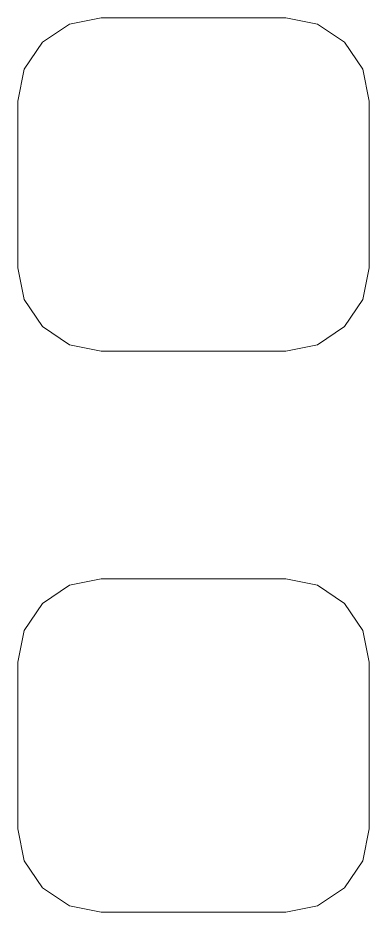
# Model space of a CAD drawing. Header units: millimetres. Extents: x -50 to 46, y -112 to 132.
# Drawn here: x 12.173 to 13.173, y -112.161 to -109.611 of the extents above; entities that cross this region are included whole.
import ezdxf

# ---------------------------------------------------------------- set-up
doc = ezdxf.new("R2010")
doc.units = ezdxf.units.MM
doc.header["$MEASUREMENT"] = 0
doc.layers.add('Layer 1', color=7, linetype='Continuous')

msp = doc.modelspace()

# ---------------------------------------------------------------- linework, layer by layer
at = {"layer": 'Layer 1', "lineweight": 9}
for points in [[(12.9351, -109.6113), (12.9351, -109.6113), (13.026, -109.6294), (13.026, -109.6294), (13.026, -109.6294), (13.026, -109.6294), (13.103, -109.6809), (13.103, -109.6809), (13.103, -109.6809), (13.103, -109.6809), (13.1545, -109.7579), (13.1545, -109.7579), (13.1545, -109.7579), (13.1545, -109.7579), (13.1726, -109.8488), (13.1726, -109.8488), (13.1726, -109.8488), (13.1726, -109.8488), (13.1726, -110.3238), (13.1726, -110.3238), (13.1726, -110.3238), (13.1726, -110.3238), (13.1545, -110.4147), (13.1545, -110.4147), (13.1545, -110.4147), (13.1545, -110.4147), (13.103, -110.4917), (13.103, -110.4917), (13.103, -110.4917), (13.103, -110.4917), (13.026, -110.5432), (13.026, -110.5432), (13.026, -110.5432), (13.026, -110.5432), (12.9351, -110.5613), (12.9351, -110.5613), (12.9351, -110.5613), (12.9351, -110.5613), (12.4101, -110.5613), (12.4101, -110.5613), (12.4101, -110.5613), (12.4101, -110.5613), (12.3192, -110.5432), (12.3192, -110.5432), (12.3192, -110.5432), (12.3192, -110.5432), (12.2422, -110.4917), (12.2422, -110.4917), (12.2422, -110.4917), (12.2422, -110.4917), (12.1907, -110.4147), (12.1907, -110.4147), (12.1907, -110.4147), (12.1907, -110.4147), (12.1726, -110.3238), (12.1726, -110.3238), (12.1726, -110.3238), (12.1726, -110.3238), (12.1726, -109.8488), (12.1726, -109.8488), (12.1726, -109.8488), (12.1726, -109.8488), (12.1907, -109.7579), (12.1907, -109.7579), (12.1907, -109.7579), (12.1907, -109.7579), (12.2422, -109.6809), (12.2422, -109.6809), (12.2422, -109.6809), (12.2422, -109.6809), (12.3192, -109.6294), (12.3192, -109.6294), (12.3192, -109.6294), (12.3192, -109.6294), (12.4101, -109.6113), (12.4101, -109.6113), (12.4101, -109.6113), (12.4101, -109.6113), (12.9351, -109.6113), (12.9351, -109.6113)], [(12.9351, -111.2113), (12.9351, -111.2113), (13.026, -111.2294), (13.026, -111.2294), (13.026, -111.2294), (13.026, -111.2294), (13.103, -111.2809), (13.103, -111.2809), (13.103, -111.2809), (13.103, -111.2809), (13.1545, -111.3579), (13.1545, -111.3579), (13.1545, -111.3579), (13.1545, -111.3579), (13.1726, -111.4488), (13.1726, -111.4488), (13.1726, -111.4488), (13.1726, -111.4488), (13.1726, -111.9238), (13.1726, -111.9238), (13.1726, -111.9238), (13.1726, -111.9238), (13.1545, -112.0147), (13.1545, -112.0147), (13.1545, -112.0147), (13.1545, -112.0147), (13.103, -112.0917), (13.103, -112.0917), (13.103, -112.0917), (13.103, -112.0917), (13.026, -112.1432), (13.026, -112.1432), (13.026, -112.1432), (13.026, -112.1432), (12.9351, -112.1613), (12.9351, -112.1613), (12.9351, -112.1613), (12.9351, -112.1613), (12.4101, -112.1613), (12.4101, -112.1613), (12.4101, -112.1613), (12.4101, -112.1613), (12.3192, -112.1432), (12.3192, -112.1432), (12.3192, -112.1432), (12.3192, -112.1432), (12.2422, -112.0917), (12.2422, -112.0917), (12.2422, -112.0917), (12.2422, -112.0917), (12.1907, -112.0147), (12.1907, -112.0147), (12.1907, -112.0147), (12.1907, -112.0147), (12.1726, -111.9238), (12.1726, -111.9238), (12.1726, -111.9238), (12.1726, -111.9238), (12.1726, -111.4488), (12.1726, -111.4488), (12.1726, -111.4488), (12.1726, -111.4488), (12.1907, -111.3579), (12.1907, -111.3579), (12.1907, -111.3579), (12.1907, -111.3579), (12.2422, -111.2809), (12.2422, -111.2809), (12.2422, -111.2809), (12.2422, -111.2809), (12.3192, -111.2294), (12.3192, -111.2294), (12.3192, -111.2294), (12.3192, -111.2294), (12.4101, -111.2113), (12.4101, -111.2113), (12.4101, -111.2113), (12.4101, -111.2113), (12.9351, -111.2113), (12.9351, -111.2113)]]:
    msp.add_open_spline(points, degree=3, knots=[0, 0, 0, 0, 0.047619, 0.047619, 0.047619, 0.047619, 0.095238, 0.095238, 0.095238, 0.095238, 0.142857, 0.142857, 0.142857, 0.142857, 0.190476, 0.190476, 0.190476, 0.190476, 0.238095, 0.238095, 0.238095, 0.238095, 0.285714, 0.285714, 0.285714, 0.285714, 0.333333, 0.333333, 0.333333, 0.333333, 0.380952, 0.380952, 0.380952, 0.380952, 0.428571, 0.428571, 0.428571, 0.428571, 0.47619, 0.47619, 0.47619, 0.47619, 0.52381, 0.52381, 0.52381, 0.52381, 0.571429, 0.571429, 0.571429, 0.571429, 0.619048, 0.619048, 0.619048, 0.619048, 0.666667, 0.666667, 0.666667, 0.666667, 0.714286, 0.714286, 0.714286, 0.714286, 0.761905, 0.761905, 0.761905, 0.761905, 0.809524, 0.809524, 0.809524, 0.809524, 0.857143, 0.857143, 0.857143, 0.857143, 0.904762, 0.904762, 0.904762, 0.904762, 1, 1, 1, 1], dxfattribs=at)

doc.saveas('drawing.dxf')
